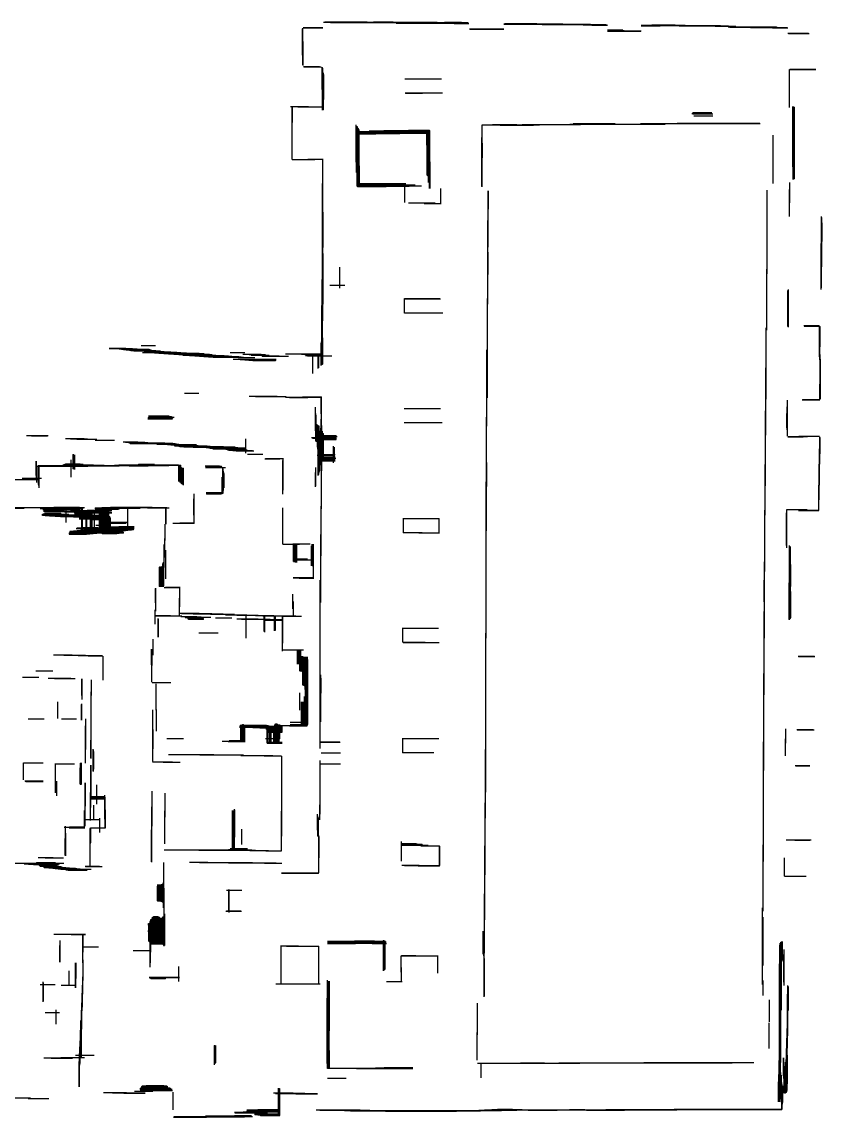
# Model space of a CAD drawing. Extents: x -17.2 to 24.4, y -13.4 to 16.4.
# Drawn here: x 2.61 to 24.41, y -13.45 to 16.37 of the extents above; entities that cross this region are included whole.
import ezdxf

# ---------------------------------------------------------------- set-up
doc = ezdxf.new("R2010")
doc.units = 0
doc.layers.add('1-0_REZ', color=7, linetype='CONTINUOUS')

msp = doc.modelspace()

# ---------------------------------------------------------------- linework, layer by layer
at = {"layer": '1-0_REZ'}
for p, q in [((10.25, 15.46), (10.25, 16.18)), ((10.26, 15.2), (10.26, 16.2)), ((10.27, 16.22), (10.81, 16.22)), ((10.27, 16.21), (10.81, 16.21)), ((10.83, 16.36), (13.92, 16.36)), ((10.86, 16.37), (12.02, 16.37)), ((11.02, 16.35), (14.77, 16.35)), ((12.19, 16.37), (12.72, 16.37)), ((12.81, 16.34), (14.78, 16.34)), ((14.12, 16.36), (14.59, 16.36)), ((14.39, 16.33), (14.79, 16.33)), ((14.8, 16.18), (15.74, 16.18)), ((14.81, 16.17), (15.74, 16.17)), ((15.74, 16.32), (17.35, 16.32)), ((15.74, 16.31), (18.1, 16.31)), ((15.77, 16.33), (16.64, 16.33)), ((16.78, 16.3), (18.52, 16.3)), ((17.9, 16.29), (18.55, 16.29)), ((18.14, 16.28), (18.56, 16.28)), ((18.56, 16.15), (18.98, 16.15)), ((18.56, 16.14), (19.02, 16.14)), ((18.56, 16.13), (19.48, 16.13)), ((18.56, 16.12), (19.47, 16.12)), ((19.48, 16.28), (20.68, 16.28)), ((19.48, 16.27), (21.64, 16.27)), ((19.48, 16.26), (20, 16.26)), ((19.77, 16.29), (20.41, 16.29)), ((20.52, 16.26), (21.86, 16.26)), ((21.5, 16.25), (22.06, 16.25)), ((21.85, 16.24), (23.17, 16.24)), ((21.9, 16.23), (23.19, 16.23)), ((22.46, 16.22), (23.46, 16.22)), ((23.06, 16.21), (23.48, 16.21)), ((10.27, 15.18), (10.27, 15.84)), ((23.48, 16.06), (24.04, 16.06)), ((23.49, 16.05), (24.06, 16.05)), ((10.28, 15.16), (10.72, 15.16)), ((10.29, 15.15), (10.76, 15.15)), ((10.79, 14.53), (10.79, 15.14)), ((10.8, 13.97), (10.8, 15.13)), ((10.81, 13.97), (10.81, 15.11)), ((10.82, 13.97), (10.82, 14.99)), ((10.83, 13.98), (10.83, 14.97)), ((10.84, 14.26), (10.84, 14.94)), ((23.52, 15.07), (24.24, 15.07)), ((23.52, 14.04), (23.52, 15.07)), ((23.53, 15.08), (24.24, 15.08)), ((13.04, 14.82), (14.04, 14.82)), ((13.05, 14.44), (14.07, 14.44)), ((13.06, 14.43), (13.52, 14.43)), ((9.93, 14.07), (10.42, 14.07)), ((9.97, 12.62), (9.97, 14.07)), ((9.98, 13.63), (9.98, 14.08)), ((10.13, 14.06), (10.83, 14.06)), ((23.61, 12.42), (23.61, 14.07)), ((23.62, 12.08), (23.62, 14.07)), ((23.63, 12.08), (23.63, 14.07)), ((23.64, 12.09), (23.64, 14.06)), ((23.65, 12.09), (23.65, 14.06)), ((23.66, 12.1), (23.66, 14.05)), ((20.86, 13.88), (21.41, 13.88)), ((20.88, 13.89), (21.41, 13.89)), ((20.89, 13.9), (21.41, 13.9)), ((20.89, 13.87), (21.43, 13.87)), ((20.92, 13.81), (21.43, 13.81)), ((11.72, 12.55), (11.72, 13.57)), ((11.73, 12.27), (11.73, 13.53)), ((11.74, 11.9), (11.74, 13.53)), ((11.75, 11.89), (11.75, 13.51)), ((11.76, 11.89), (11.76, 13.49)), ((11.77, 11.89), (11.77, 13.48)), ((11.78, 11.89), (11.78, 13.47)), ((11.79, 11.89), (11.79, 13.45)), ((11.8, 11.89), (11.8, 13.43)), ((13.14, 13.42), (13.71, 13.42)), ((13.64, 13.01), (13.64, 13.42)), ((13.65, 12.2), (13.65, 13.42)), ((13.66, 12.19), (13.66, 13.42)), ((13.68, 12.17), (13.68, 13.42)), ((13.69, 12), (13.69, 13.42)), ((13.7, 12), (13.7, 13.42)), ((13.71, 11.83), (13.71, 13.42)), ((15.15, 13.57), (16.71, 13.57)), ((15.15, 11.88), (15.15, 13.57)), ((15.43, 13.58), (16.09, 13.58)), ((15.64, 13.56), (16.55, 13.56)), ((16.24, 13.58), (17.83, 13.58)), ((17.54, 13.59), (20.13, 13.59)), ((17.63, 13.6), (18.77, 13.6)), ((19.46, 13.6), (22.72, 13.6)), ((20.46, 13.61), (22.71, 13.61)), ((11.72, 13.39), (13.71, 13.39)), ((11.72, 13.38), (13.72, 13.38)), ((11.72, 13.37), (13.72, 13.37)), ((11.72, 13.36), (13.72, 13.36)), ((11.72, 13.35), (13.72, 13.35)), ((11.72, 13.34), (13.72, 13.34)), ((11.72, 13.33), (12.91, 13.33)), ((11.72, 13.32), (12.25, 13.32)), ((12.07, 13.4), (13.71, 13.4)), ((12.47, 13.41), (13.72, 13.41)), ((13.67, 12.18), (13.67, 13.41)), ((13.72, 11.83), (13.72, 13.41)), ((15.14, 11.89), (15.14, 13.22)), ((23.08, 11.97), (23.08, 13.29)), ((15.16, 12.67), (15.16, 13.07)), ((9.97, 12.62), (10.59, 12.62)), ((10.4, 12.63), (10.81, 12.63)), ((10.81, 8.23), (10.81, 12.64)), ((13.73, 11.83), (13.73, 12.56)), ((11.81, 11.89), (11.81, 12.45)), ((10.8, 7.65), (10.8, 11.97)), ((11.74, 11.97), (13.07, 11.97)), ((11.74, 11.96), (13.07, 11.96)), ((11.74, 11.95), (13.07, 11.95)), ((11.74, 11.94), (13.07, 11.94)), ((11.74, 11.93), (13.32, 11.93)), ((13.04, 11.45), (13.04, 11.98)), ((23.53, 11.44), (23.53, 12)), ((11.74, 11.9), (13.16, 11.9)), ((11.75, 11.92), (13.32, 11.92)), ((11.75, 11.91), (13.5, 11.91)), ((11.75, 11.89), (12.53, 11.89)), ((14.02, 11.43), (14.02, 11.83)), ((15.31, 10.24), (15.31, 11.77)), ((15.32, 11.27), (15.32, 11.77)), ((22.91, 9.51), (22.91, 11.79)), ((23.52, 11.07), (23.52, 11.81)), ((13.14, 11.44), (13.87, 11.44)), ((13.57, 11.43), (14.03, 11.43)), ((10.82, 10.23), (10.82, 11.19)), ((24.39, 9.13), (24.39, 11.07)), ((24.4, 9.7), (24.4, 11.04)), ((15.3, 8.68), (15.3, 10.96)), ((24.41, 10.39), (24.41, 10.9)), ((24.38, 9.08), (24.38, 10.34)), ((10.82, 8.68), (10.82, 10.06)), ((15.31, 9.49), (15.31, 10.1)), ((11.27, 9.12), (11.27, 9.69)), ((22.9, 7.98), (22.9, 9.64)), ((10.79, 7.03), (10.79, 9.36)), ((11, 9.2), (11.41, 9.2)), ((23.48, 8.08), (23.48, 9.06)), ((23.49, 8.06), (23.49, 9.08)), ((10.78, 7.03), (10.78, 8.65)), ((13.03, 8.84), (14, 8.84)), ((13.03, 8.44), (13.03, 8.84)), ((13.03, 8.83), (14.01, 8.83)), ((15.29, 6.13), (15.29, 8.84)), ((13.03, 8.45), (14.08, 8.45)), ((23.91, 8.1), (24.33, 8.1)), ((23.92, 8.09), (24.35, 8.09)), ((24.34, 7.25), (24.34, 8.09)), ((24.35, 7.17), (24.35, 8.09)), ((24.36, 7.52), (24.36, 8.08)), ((10.81, 7.05), (10.81, 7.77)), ((22.89, 6.1), (22.89, 8.04)), ((4.99, 7.49), (5.44, 7.49)), ((4.99, 7.48), (5.62, 7.48)), ((5.26, 7.47), (5.75, 7.47)), ((5.32, 7.46), (6.08, 7.46)), ((5.86, 7.56), (6.25, 7.56)), ((10.76, 7.01), (10.76, 7.62)), ((10.77, 7.02), (10.77, 7.66)), ((10.8, 7.04), (10.8, 7.5)), ((5.38, 7.45), (6.1, 7.45)), ((5.45, 7.44), (6.11, 7.44)), ((5.54, 7.43), (6.15, 7.43)), ((5.58, 7.42), (6.26, 7.42)), ((5.66, 7.41), (6.39, 7.41)), ((5.9, 7.37), (6.94, 7.37)), ((5.94, 7.4), (6.49, 7.4)), ((6.02, 7.39), (6.67, 7.39)), ((6.02, 7.38), (6.83, 7.38)), ((6.22, 7.36), (7.09, 7.36)), ((6.34, 7.35), (7.44, 7.35)), ((6.48, 7.34), (7.58, 7.34)), ((6.6, 7.33), (7.51, 7.33)), ((6.75, 7.32), (7.72, 7.32)), ((6.89, 7.31), (7.79, 7.31)), ((6.99, 7.3), (7.89, 7.3)), ((7.18, 7.29), (8.12, 7.29)), ((7.32, 7.28), (8.24, 7.28)), ((7.45, 7.27), (8.33, 7.27)), ((7.57, 7.26), (8.52, 7.26)), ((7.69, 7.25), (8.58, 7.25)), ((7.82, 7.24), (8.65, 7.24)), ((8.28, 7.37), (8.68, 7.37)), ((8.37, 7.19), (9.54, 7.19)), ((8.5, 7.23), (8.96, 7.23)), ((8.56, 7.18), (9.54, 7.18)), ((8.63, 7.32), (9.13, 7.32)), ((8.68, 7.17), (9.54, 7.17)), ((8.79, 7.16), (9.53, 7.16)), ((8.8, 7.31), (9.25, 7.31)), ((8.86, 7.3), (9.35, 7.3)), ((9.15, 7.28), (9.62, 7.28)), ((9.16, 7.27), (9.87, 7.27)), ((9.79, 7.33), (10.8, 7.33)), ((10.23, 7.32), (10.81, 7.32)), ((10.32, 7.31), (10.79, 7.31)), ((10.34, 7.3), (10.81, 7.3)), ((10.34, 7.29), (10.78, 7.29)), ((10.39, 7.28), (11.05, 7.28)), ((10.54, 6.8), (10.54, 7.32)), ((10.68, 6.93), (10.68, 7.33)), ((10.7, 6.95), (10.7, 7.34)), ((15.28, 5.36), (15.28, 7.44)), ((24.36, 6.1), (24.36, 7.31)), ((24.37, 6.11), (24.37, 7.19)), ((8.9, 7.15), (9.52, 7.15)), ((22.88, 5.12), (22.88, 6.95)), ((24.35, 6.08), (24.35, 6.51)), ((7.04, 6.26), (7.43, 6.26)), ((8.8, 6.18), (9.56, 6.18)), ((8.97, 6.17), (9.81, 6.17)), ((9.79, 6.15), (10.78, 6.15)), ((9.9, 6.14), (10.4, 6.14)), ((10.25, 6.16), (10.77, 6.16)), ((10.76, 5.7), (10.76, 6.16)), ((10.77, 3.11), (10.77, 6.16)), ((23.47, 5.09), (23.47, 6.07)), ((23.87, 6.08), (24.35, 6.08)), ((23.88, 6.09), (24.35, 6.09)), ((10.61, 5.24), (10.61, 5.88)), ((10.62, 4.95), (10.62, 5.71)), ((13.02, 5.84), (14.01, 5.84)), ((22.87, 3.74), (22.87, 5.78)), ((23.45, 5.32), (23.45, 5.71)), ((23.46, 5.26), (23.46, 5.89)), ((6.04, 5.59), (6.72, 5.59)), ((6.04, 5.58), (6.71, 5.58)), ((6.04, 5.57), (6.71, 5.57)), ((6.04, 5.56), (6.71, 5.56)), ((6.05, 5.6), (6.73, 5.6)), ((6.06, 5.64), (6.62, 5.64)), ((6.06, 5.63), (6.69, 5.63)), ((6.06, 5.62), (6.7, 5.62)), ((6.06, 5.61), (6.76, 5.61)), ((10.63, 4.99), (10.63, 5.66)), ((10.64, 4.94), (10.64, 5.42)), ((10.65, 4.97), (10.65, 5.41)), ((10.66, 4.79), (10.66, 5.4)), ((10.67, 4.74), (10.67, 5.39)), ((10.68, 4.02), (10.68, 5.39)), ((10.69, 4.03), (10.69, 5.37)), ((10.71, 4.1), (10.71, 5.37)), ((10.76, 4.4), (10.76, 5.55)), ((10.78, 4.15), (10.78, 5.38)), ((13.02, 5.46), (14.06, 5.46)), ((15.27, 2.51), (15.27, 5.61)), ((2.74, 5.11), (3.33, 5.11)), ((2.87, 5.1), (3.31, 5.1)), ((10.63, 5.1), (11.18, 5.1)), ((10.63, 5.08), (11.2, 5.08)), ((10.63, 5.07), (11.12, 5.07)), ((10.64, 5.11), (11.16, 5.11)), ((10.64, 5.09), (11.19, 5.09)), ((10.7, 4.05), (10.7, 5.35)), ((10.72, 4.13), (10.72, 5.24)), ((10.73, 4.15), (10.73, 5.24)), ((10.74, 4.3), (10.74, 5.22)), ((10.75, 4.31), (10.75, 5.31)), ((10.79, 4.42), (10.79, 5.19)), ((10.8, 4.42), (10.8, 5.23)), ((10.82, 4.42), (10.82, 5.17)), ((10.83, 4.42), (10.83, 5.16)), ((23.48, 5.08), (24.01, 5.08)), ((23.48, 5.07), (23.89, 5.07)), ((23.78, 5.09), (24.34, 5.09)), ((24.35, 4.33), (24.35, 5.07)), ((3.8, 5.03), (4.31, 5.03)), ((3.93, 5.02), (4.4, 5.02)), ((4.11, 5.01), (4.65, 5.01)), ((4.61, 4.98), (5.13, 4.98)), ((5.37, 4.94), (5.77, 4.94)), ((5.43, 4.93), (5.96, 4.93)), ((5.51, 4.92), (6.04, 4.92)), ((5.54, 4.91), (6.5, 4.91)), ((5.55, 4.9), (6.72, 4.9)), ((5.56, 4.89), (6.79, 4.89)), ((6.29, 4.88), (6.82, 4.88)), ((6.29, 4.87), (6.89, 4.87)), ((6.58, 4.86), (7.37, 4.86)), ((6.67, 4.85), (7.37, 4.85)), ((6.76, 4.84), (7.41, 4.84)), ((6.78, 4.83), (7.66, 4.83)), ((6.89, 4.82), (7.74, 4.82)), ((6.91, 4.81), (8.1, 4.81)), ((7.02, 4.8), (8.42, 4.8)), ((7.28, 4.79), (8.39, 4.79)), ((7.63, 4.78), (8.49, 4.78)), ((8.71, 4.63), (8.71, 5.02)), ((10.5, 5.05), (11.16, 5.05)), ((10.53, 5.04), (11.18, 5.04)), ((10.61, 5), (11.17, 5)), ((10.62, 5.03), (11.17, 5.03)), ((10.63, 5.02), (11.18, 5.02)), ((10.63, 5.01), (11.17, 5.01)), ((10.64, 5.06), (11.17, 5.06)), ((11.1, 4.36), (11.1, 4.82)), ((11.13, 4.4), (11.13, 4.79)), ((24.36, 4.61), (24.36, 5.05)), ((4.01, 4.2), (4.01, 4.59)), ((4.02, 4.19), (4.02, 4.6)), ((4.04, 4.18), (4.04, 4.57)), ((4.05, 4.18), (4.05, 4.58)), ((7.7, 4.77), (8.71, 4.77)), ((7.74, 4.76), (8.61, 4.76)), ((7.81, 4.75), (8.64, 4.75)), ((8.17, 4.74), (8.72, 4.74)), ((8.2, 4.73), (8.72, 4.73)), ((8.22, 4.72), (8.75, 4.72)), ((8.25, 4.71), (8.73, 4.71)), ((8.36, 4.7), (8.89, 4.7)), ((8.45, 4.69), (8.93, 4.69)), ((8.76, 4.6), (9.17, 4.6)), ((9.25, 4.48), (9.71, 4.48)), ((9.73, 3.62), (9.73, 4.49)), ((10.65, 4.57), (11.13, 4.57)), ((10.67, 4.59), (11.14, 4.59)), ((10.67, 4.53), (11.14, 4.53)), ((10.68, 4.52), (11.14, 4.52)), ((10.7, 4.51), (11.14, 4.51)), ((10.7, 4.48), (11.14, 4.48)), ((10.71, 4.5), (11.14, 4.5)), ((10.71, 4.49), (11.16, 4.49)), ((24.34, 3.76), (24.34, 4.75)), ((3, 4.02), (3, 4.41)), ((3.01, 3.92), (3.01, 4.41)), ((3.02, 3.83), (3.02, 4.26)), ((3.03, 4.27), (4.41, 4.27)), ((3.05, 4.29), (6.61, 4.29)), ((3.05, 4.28), (5.26, 4.28)), ((3.06, 3.77), (3.06, 4.29)), ((3.07, 3.75), (3.07, 4.28)), ((3.08, 3.68), (3.08, 4.29)), ((3.72, 4.3), (4.85, 4.3)), ((3.74, 4.32), (4.22, 4.32)), ((3.74, 4.31), (4.56, 4.31)), ((3.78, 4.33), (4.28, 4.33)), ((3.8, 4.34), (4.2, 4.34)), ((3.95, 3.97), (3.95, 4.45)), ((5.13, 4.3), (6.94, 4.3)), ((5.25, 4.31), (6.88, 4.31)), ((5.53, 4.28), (6.05, 4.28)), ((5.78, 4.32), (6.22, 4.32)), ((5.79, 4.33), (6.22, 4.33)), ((6.89, 3.86), (6.89, 4.3)), ((6.9, 3.86), (6.9, 4.29)), ((6.91, 3.88), (6.91, 4.29)), ((6.92, 3.83), (6.92, 4.29)), ((6.93, 3.84), (6.93, 4.29)), ((6.94, 3.85), (6.94, 4.3)), ((6.95, 3.81), (6.95, 4.25)), ((6.96, 3.8), (6.96, 4.24)), ((6.97, 3.79), (6.97, 4.23)), ((6.98, 3.78), (6.98, 4.23)), ((6.99, 3.77), (6.99, 4.23)), ((7, 3.77), (7, 4.23)), ((7.01, 3.76), (7.01, 4.22)), ((7.6, 4.28), (7.99, 4.28)), ((7.61, 4.27), (8.05, 4.27)), ((7.61, 4.26), (8.06, 4.26)), ((7.61, 4.25), (8.07, 4.25)), ((7.61, 4.24), (8.16, 4.24)), ((8.08, 3.55), (8.08, 4.23)), ((8.09, 3.54), (8.09, 4.2)), ((9.23, 4.47), (9.64, 4.47)), ((9.72, 3.51), (9.72, 4.43)), ((10.62, 3.73), (10.62, 4.24)), ((10.69, 4.43), (11.14, 4.43)), ((10.69, 4.42), (11.14, 4.42)), ((10.7, 4.46), (11.14, 4.46)), ((10.7, 4.45), (11.14, 4.45)), ((10.7, 4.44), (11.14, 4.44)), ((10.71, 4.47), (11.14, 4.47)), ((15.28, 3.72), (15.28, 4.37)), ((22.86, 2.94), (22.86, 4.32)), ((24.33, 3.36), (24.33, 4.33)), ((2.42, 3.91), (3.08, 3.91)), ((2.62, 3.95), (3.14, 3.95)), ((2.64, 3.93), (3.08, 3.93)), ((2.64, 3.92), (3.08, 3.92)), ((8.07, 3.53), (8.07, 3.97)), ((8.1, 3.61), (8.1, 4.14)), ((8.11, 3.69), (8.11, 4.1)), ((8.12, 3.68), (8.12, 4.07)), ((10.61, 3.71), (10.61, 4.1)), ((15.26, -0.41), (15.26, 3.85)), ((24.32, 3.07), (24.32, 3.76)), ((7.29, 2.94), (7.29, 3.38)), ((7.3, 2.72), (7.3, 3.52)), ((7.63, 3.56), (8.09, 3.56)), ((7.63, 3.55), (8.09, 3.55)), ((7.63, 3.54), (8.09, 3.54)), ((7.63, 3.53), (8.07, 3.53)), ((7.64, 3.52), (8.04, 3.52)), ((1.9, 3.13), (2.67, 3.13)), ((1.93, 3.15), (4.32, 3.15)), ((3.11, 3.12), (4.21, 3.12)), ((3.12, 3.13), (4.26, 3.13)), ((3.18, 3.11), (4.19, 3.11)), ((3.18, 3.1), (4.2, 3.1)), ((3.18, 3.09), (4.21, 3.09)), ((3.2, 3.08), (3.77, 3.08)), ((3.2, 3.07), (3.59, 3.07)), ((3.2, 3.06), (3.74, 3.06)), ((3.2, 3.05), (4.92, 3.05)), ((3.23, 3.04), (4.98, 3.04)), ((3.23, 2.99), (3.67, 2.99)), ((3.48, 3.16), (4.18, 3.16)), ((3.48, 3.14), (4.29, 3.14)), ((3.77, 3.03), (4.94, 3.03)), ((3.82, 2.74), (3.82, 3.16)), ((3.93, 3.06), (5.05, 3.06)), ((3.95, 3.07), (4.87, 3.07)), ((4.03, 3.01), (5.06, 3.01)), ((4.04, 3), (5.06, 3)), ((4.06, 2.99), (4.48, 2.99)), ((4.1, 3.02), (4.97, 3.02)), ((4.24, 2.41), (4.24, 3.15)), ((4.25, 2.41), (4.25, 3.15)), ((4.26, 2.41), (4.26, 3.15)), ((4.36, 2.43), (4.36, 3.07)), ((4.37, 2.42), (4.37, 3.06)), ((4.38, 2.43), (4.38, 3.07)), ((4.39, 3.08), (5.06, 3.08)), ((4.48, 2.44), (4.48, 3.06)), ((4.5, 2.44), (4.5, 3.06)), ((4.52, 2.44), (4.52, 3.08)), ((4.59, 2.45), (4.59, 3.07)), ((4.6, 3.13), (5.83, 3.13)), ((4.61, 3.14), (5.82, 3.14)), ((4.61, 3.09), (5.03, 3.09)), ((4.72, 2.46), (4.72, 3.07)), ((4.73, 2.46), (4.73, 3.08)), ((4.77, 2.47), (4.77, 3.08)), ((4.78, 2.47), (4.78, 3.07)), ((4.79, 3.15), (6.56, 3.15)), ((4.79, 2.45), (4.79, 3.15)), ((4.8, 2.44), (4.8, 3.15)), ((4.8, 3.12), (5.27, 3.12)), ((4.81, 2.45), (4.81, 3.15)), ((4.81, 3.11), (5.26, 3.11)), ((4.81, 3.1), (5.23, 3.1)), ((4.83, 2.44), (4.83, 3.15)), ((4.86, 2.48), (4.86, 3.15)), ((4.87, 2.48), (4.87, 3.14)), ((4.88, 2.46), (4.88, 3.15)), ((4.89, 2.48), (4.89, 3.14)), ((4.9, 2.48), (4.9, 3.15)), ((4.91, 2.45), (4.91, 3.14)), ((4.92, 2.43), (4.92, 3.14)), ((4.93, 2.43), (4.93, 3.14)), ((4.94, 2.43), (4.94, 3.14)), ((4.95, 2.42), (4.95, 3.14)), ((4.96, 2.43), (4.96, 3.14)), ((4.97, 2.42), (4.97, 3.14)), ((4.98, 2.42), (4.98, 3.14)), ((5.02, 3.16), (6.16, 3.16)), ((5.5, 2.53), (5.5, 3.17)), ((6.03, 3.14), (6.62, 3.14)), ((6.53, 2.69), (6.53, 3.15)), ((6.54, 2.69), (6.54, 3.14)), ((9.72, 2.15), (9.72, 3.14)), ((10.76, 1.83), (10.76, 3.18)), ((22.85, 1.41), (22.85, 3.08)), ((23.44, 2.11), (23.44, 3)), ((23.45, 3.09), (24, 3.09)), ((23.45, 2.05), (23.45, 3.09)), ((23.77, 3.08), (24.32, 3.08)), ((23.77, 3.07), (24.32, 3.07)), ((3.15, 2.96), (3.89, 2.96)), ((3.15, 2.95), (4.49, 2.95)), ((3.17, 2.94), (4.76, 2.94)), ((3.18, 2.98), (3.69, 2.98)), ((3.18, 2.97), (3.89, 2.97)), ((3.24, 2.93), (4.54, 2.93)), ((3.36, 2.92), (4.8, 2.92)), ((3.52, 2.91), (4.78, 2.91)), ((3.66, 2.9), (5.01, 2.9)), ((4.02, 2.89), (5.01, 2.89)), ((4.04, 2.98), (4.52, 2.98)), ((4.04, 2.96), (4.46, 2.96)), ((4.17, 2.88), (4.99, 2.88)), ((4.17, 2.84), (4.96, 2.84)), ((4.2, 2.87), (5.02, 2.87)), ((4.2, 2.86), (4.99, 2.86)), ((4.21, 2.85), (4.98, 2.85)), ((4.47, 2.83), (4.97, 2.83)), ((4.52, 2.82), (5.01, 2.82)), ((4.72, 2.74), (5.49, 2.74)), ((4.72, 2.73), (5.44, 2.73)), ((4.75, 2.72), (5.44, 2.72)), ((4.84, 2.47), (4.84, 2.9)), ((4.85, 2.44), (4.85, 2.9)), ((4.98, 2.75), (5.49, 2.75)), ((5.01, 2.43), (5.01, 2.9)), ((5.02, 2.42), (5.02, 2.87)), ((6.51, 2.25), (6.51, 2.69)), ((6.72, 2.72), (7.3, 2.72)), ((6.91, 2.73), (7.31, 2.73)), ((13, 2.85), (13.98, 2.85)), ((13.01, 2.46), (13.01, 2.86)), ((13.98, 2.46), (13.98, 2.85)), ((3.89, 2.45), (4.65, 2.45)), ((3.89, 2.44), (4.55, 2.44)), ((3.9, 2.46), (5.38, 2.46)), ((3.9, 2.43), (4.46, 2.43)), ((3.9, 2.42), (4.37, 2.42)), ((3.91, 2.49), (5.36, 2.49)), ((3.91, 2.48), (5.32, 2.48)), ((3.91, 2.47), (5.39, 2.47)), ((3.92, 2.5), (5.34, 2.5)), ((4.02, 2.51), (5.39, 2.51)), ((4.09, 2.58), (5.67, 2.58)), ((4.11, 2.59), (5.67, 2.59)), ((4.12, 2.52), (5.43, 2.52)), ((4.2, 2.53), (5.5, 2.53)), ((4.26, 2.6), (4.68, 2.6)), ((4.29, 2.54), (5.6, 2.54)), ((4.37, 2.56), (5.66, 2.56)), ((4.39, 2.55), (5.65, 2.55)), ((4.56, 2.57), (5.66, 2.57)), ((4.62, 2.67), (5.02, 2.67)), ((4.79, 2.45), (5.26, 2.45)), ((4.8, 2.44), (5.2, 2.44)), ((4.84, 2.6), (5.67, 2.6)), ((5, 2.61), (5.66, 2.61)), ((5.03, 2.62), (5.67, 2.62)), ((5.25, 2.63), (5.67, 2.63)), ((10.75, 0.56), (10.75, 2.41)), ((13, 2.47), (13.51, 2.47)), ((13.42, 2.46), (13.99, 2.46)), ((6.49, 1.51), (6.49, 2.14)), ((6.5, 1.79), (6.5, 2.3)), ((9.72, 2.15), (10.17, 2.15)), ((9.99, 2.16), (10.46, 2.16)), ((10.01, 1.68), (10.01, 2.15)), ((10.02, 1.68), (10.02, 2.15)), ((10.03, 1.66), (10.03, 2.15)), ((10.04, 1.67), (10.04, 2.15)), ((10.05, 1.66), (10.05, 2.15)), ((10.06, 1.66), (10.06, 2.15)), ((10.07, 1.65), (10.07, 2.15)), ((10.08, 1.65), (10.08, 2.16)), ((10.09, 1.65), (10.09, 2.15)), ((10.1, 1.65), (10.1, 2.15)), ((10.5, 1.56), (10.5, 2.1)), ((10.51, 1.57), (10.51, 2.1)), ((10.52, 1.56), (10.52, 2.15)), ((10.53, 1.56), (10.53, 2.15)), ((10.54, 1.55), (10.54, 2.15)), ((10.55, 1.21), (10.55, 2.15)), ((23.52, 0.09), (23.52, 2.11)), ((23.53, 0.11), (23.53, 2.09)), ((23.55, 0.13), (23.55, 2.09)), ((6.53, 1.21), (6.53, 1.99)), ((23.54, 0.12), (23.54, 2.08)), ((6.36, 1), (6.36, 1.52)), ((6.37, 0.99), (6.37, 1.53)), ((6.38, 0.99), (6.38, 1.54)), ((6.39, 0.99), (6.39, 1.53)), ((6.4, 0.99), (6.4, 1.53)), ((6.41, 0.99), (6.41, 1.53)), ((6.42, 0.99), (6.42, 1.54)), ((6.43, 0.99), (6.43, 1.53)), ((6.44, 0.99), (6.44, 1.55)), ((6.45, 0.99), (6.45, 1.61)), ((6.46, 0.99), (6.46, 1.63)), ((6.47, 0.99), (6.47, 1.66)), ((6.48, 1.01), (6.48, 1.66)), ((10, 1.75), (10.39, 1.75)), ((10, 1.72), (10.55, 1.72)), ((22.84, -0.41), (22.84, 1.67)), ((23.56, 1), (23.56, 1.6)), ((10, 1.24), (10.55, 1.24)), ((10, 1.23), (10.55, 1.23)), ((10.16, 1.22), (10.55, 1.22)), ((6.25, 0.55), (6.25, 0.94)), ((6.26, 0.33), (6.26, 0.95)), ((6.49, 0.97), (6.92, 0.97)), ((6.52, 0.98), (6.91, 0.98)), ((6.91, 0.44), (6.91, 0.99)), ((10.74, -3.41), (10.74, 1.17)), ((22.83, 0.58), (22.83, 1.17)), ((23.51, 0.1), (23.51, 1.1)), ((6.9, 0.19), (6.9, 0.68)), ((9.99, 0.39), (9.99, 0.79)), ((23.56, 0.14), (23.56, 0.86)), ((6.24, -0.03), (6.24, 0.36)), ((10.01, 0.19), (10.01, 0.59)), ((22.83, -1.95), (22.83, 0.32)), ((6.24, 0.21), (6.66, 0.21)), ((6.24, 0.2), (6.97, 0.2)), ((6.32, -0.38), (6.32, 0.13)), ((6.33, -0.38), (6.33, 0.12)), ((6.9, 0.27), (7.44, 0.27)), ((6.94, 0.18), (7.38, 0.18)), ((6.96, 0.26), (7.78, 0.26)), ((7.05, 0.17), (7.49, 0.17)), ((7.06, 0.16), (7.76, 0.16)), ((7.06, 0.15), (7.55, 0.15)), ((7.11, 0.14), (7.55, 0.14)), ((7.13, 0.12), (7.57, 0.12)), ((7.14, 0.13), (7.56, 0.13)), ((7.15, 0.11), (7.56, 0.11)), ((7.28, 0.25), (8.09, 0.25)), ((7.75, 0.24), (8.4, 0.24)), ((7.88, 0.14), (8.33, 0.14)), ((8.16, 0.23), (8.74, 0.23)), ((8.47, 0.22), (9.05, 0.22)), ((8.47, 0.12), (9.05, 0.12)), ((8.59, 0.11), (9.37, 0.11)), ((8.72, -0.41), (8.72, 0.23)), ((8.97, 0.21), (9.47, 0.21)), ((9.17, 0.2), (10.07, 0.2)), ((9.21, -0.23), (9.21, 0.21)), ((9.21, 0.09), (9.72, 0.09)), ((9.22, -0.22), (9.22, 0.21)), ((9.22, 0.1), (9.68, 0.1)), ((9.22, 0.08), (9.72, 0.08)), ((9.23, -0.25), (9.23, 0.21)), ((9.49, -0.21), (9.49, 0.2)), ((9.5, -0.21), (9.5, 0.2)), ((9.51, -0.2), (9.51, 0.2)), ((9.52, -0.2), (9.52, 0.2)), ((9.71, -0.76), (9.71, 0.2)), ((9.71, 0.19), (10.23, 0.19)), ((9.72, -0.55), (9.72, 0.2)), ((7.43, -0.26), (7.96, -0.26)), ((12.99, -0.52), (12.99, -0.13)), ((12.99, -0.14), (13.96, -0.14)), ((15.25, -4.6), (15.25, -0.27)), ((6.19, -0.87), (6.19, -0.44)), ((12.99, -0.52), (13.6, -0.52)), ((13, -0.53), (13.98, -0.53)), ((3.47, -0.86), (3.98, -0.86)), ((3.75, -0.87), (4.34, -0.87)), ((4.14, -0.88), (4.81, -0.88)), ((4.42, -0.89), (4.81, -0.89)), ((6.14, -1.14), (6.14, -0.71)), ((6.16, -1.15), (6.16, -0.71)), ((9.71, -0.73), (10.28, -0.73)), ((10.12, -1.12), (10.12, -0.73)), ((10.13, -1.12), (10.13, -0.73)), ((10.14, -1.12), (10.14, -0.73)), ((10.15, -1.12), (10.15, -0.73)), ((10.16, -1.12), (10.16, -0.73)), ((10.18, -1.31), (10.18, -0.73)), ((10.19, -1.31), (10.19, -0.73)), ((10.2, -1.31), (10.2, -0.73)), ((10.21, -1.32), (10.21, -0.73)), ((4.82, -1.55), (4.82, -0.9)), ((6.15, -1.61), (6.15, -0.92)), ((10.22, -1.32), (10.22, -0.9)), ((10.23, -1.32), (10.23, -0.9)), ((10.24, -1.32), (10.24, -0.9)), ((10.25, -1.33), (10.25, -0.9)), ((10.26, -1.69), (10.26, -0.9)), ((10.27, -1.69), (10.27, -0.92)), ((10.28, -1.7), (10.28, -0.92)), ((10.29, -1.7), (10.29, -0.92)), ((10.3, -1.71), (10.3, -0.92)), ((10.31, -1.71), (10.31, -0.92)), ((10.32, -1.72), (10.32, -0.92)), ((10.33, -1.81), (10.33, -0.92)), ((10.34, -2.79), (10.34, -0.92)), ((10.35, -2.8), (10.35, -0.92)), ((10.36, -2.8), (10.36, -0.92)), ((10.37, -2.8), (10.37, -0.92)), ((10.38, -2.8), (10.38, -0.92)), ((10.39, -2.78), (10.39, -0.92)), ((10.4, -2.76), (10.4, -0.99)), ((23.76, -0.9), (24.2, -0.9)), ((23.77, -0.91), (24.21, -0.91)), ((2.63, -1.47), (3.07, -1.47)), ((2.99, -1.3), (3.45, -1.3)), ((10.75, -2.69), (10.75, -1.41)), ((22.82, -4.01), (22.82, -1.37)), ((3.33, -1.5), (3.94, -1.5)), ((3.5, -1.51), (4.06, -1.51)), ((4.24, -1.97), (4.24, -1.52)), ((4.25, -2.08), (4.25, -1.52)), ((4.51, -1.97), (4.51, -1.54)), ((6.16, -1.62), (6.67, -1.62)), ((6.27, -2.37), (6.27, -1.65)), ((10.76, -1.91), (10.76, -1.5)), ((4.5, -3.69), (4.5, -1.87)), ((10.18, -2.37), (10.18, -1.9)), ((10.31, -2.75), (10.31, -2)), ((10.32, -2.76), (10.32, -2.01)), ((3.59, -2.6), (3.59, -2.14)), ((4.23, -2.64), (4.23, -2.22)), ((4.24, -2.64), (4.24, -2.2)), ((6.18, -3.77), (6.18, -2.36)), ((6.28, -2.94), (6.28, -2.35)), ((10.23, -2.8), (10.23, -2.14)), ((10.24, -2.8), (10.24, -2.15)), ((10.25, -2.8), (10.25, -2.14)), ((10.26, -2.8), (10.26, -2.14)), ((10.27, -2.8), (10.27, -2.14)), ((10.28, -2.8), (10.28, -2.14)), ((10.29, -2.75), (10.29, -2.14)), ((10.3, -2.73), (10.3, -2.14)), ((10.33, -2.77), (10.33, -2.17)), ((2.78, -2.61), (3.22, -2.61)), ((3.69, -2.61), (4.1, -2.61)), ((4.35, -3.44), (4.35, -2.61)), ((4.34, -3.81), (4.34, -2.8)), ((6.19, -3.42), (6.19, -2.9)), ((8.54, -2.81), (9.71, -2.81)), ((8.54, -2.82), (9.71, -2.82)), ((8.54, -2.83), (9.71, -2.83)), ((8.55, -2.8), (9.35, -2.8)), ((8.56, -2.78), (9.27, -2.78)), ((8.56, -2.79), (9.32, -2.79)), ((8.57, -3.23), (8.57, -2.78)), ((8.58, -3.24), (8.58, -2.78)), ((8.59, -3.24), (8.59, -2.78)), ((8.6, -3.24), (8.6, -2.78)), ((8.61, -3.24), (8.61, -2.77)), ((8.62, -3.24), (8.62, -2.76)), ((8.63, -3.24), (8.63, -2.77)), ((8.64, -3.24), (8.64, -2.75)), ((8.65, -3.24), (8.65, -2.76)), ((8.66, -3.24), (8.66, -2.77)), ((8.67, -3.24), (8.67, -2.78)), ((8.68, -3.24), (8.68, -2.77)), ((8.9, -2.84), (9.7, -2.84)), ((9.09, -2.85), (9.71, -2.85)), ((9.26, -2.87), (9.71, -2.87)), ((9.26, -2.88), (9.71, -2.88)), ((9.27, -2.86), (9.71, -2.86)), ((9.28, -2.89), (9.71, -2.89)), ((9.28, -2.9), (9.71, -2.9)), ((9.28, -2.91), (9.71, -2.91)), ((9.28, -2.92), (9.71, -2.92)), ((9.28, -2.93), (9.71, -2.93)), ((9.28, -2.94), (9.71, -2.94)), ((9.28, -2.97), (9.7, -2.97)), ((9.29, -3.27), (9.29, -2.79)), ((9.29, -2.95), (9.71, -2.95)), ((9.29, -2.96), (9.7, -2.96)), ((9.3, -3.27), (9.3, -2.79)), ((9.31, -3.27), (9.31, -2.79)), ((9.36, -3.28), (9.36, -2.81)), ((9.39, -3.28), (9.39, -2.82)), ((9.4, -3.28), (9.4, -2.83)), ((9.47, -3.28), (9.47, -2.83)), ((9.49, -3.28), (9.49, -2.8)), ((9.5, -3.28), (9.5, -2.77)), ((9.5, -2.79), (10.37, -2.79)), ((9.51, -3.28), (9.51, -2.76)), ((9.52, -3.29), (9.52, -2.74)), ((9.53, -3.29), (9.53, -2.74)), ((9.54, -3.29), (9.54, -2.73)), ((9.55, -3.29), (9.55, -2.73)), ((9.57, -3.29), (9.57, -2.74)), ((9.61, -3.29), (9.61, -2.76)), ((9.62, -3.29), (9.62, -2.76)), ((9.64, -3.15), (9.64, -2.76)), ((9.9, -2.8), (10.38, -2.8)), ((9.92, -2.7), (10.39, -2.7)), ((9.92, -2.76), (10.4, -2.76)), ((9.93, -2.77), (10.39, -2.77)), ((9.93, -2.78), (10.39, -2.78)), ((23.42, -3.27), (23.42, -2.88)), ((23.72, -2.9), (24.17, -2.9)), ((23.73, -2.91), (24.19, -2.91)), ((4.49, -3.68), (4.49, -3.19)), ((6.56, -3.14), (7.01, -3.14)), ((8.07, -3.21), (8.68, -3.21)), ((8.23, -3.22), (8.68, -3.22)), ((8.26, -3.2), (8.67, -3.2)), ((9.25, -3.14), (9.64, -3.14)), ((9.29, -3.26), (9.7, -3.26)), ((9.29, -3.27), (9.7, -3.27)), ((9.3, -3.24), (9.7, -3.24)), ((9.3, -3.25), (9.7, -3.25)), ((10.74, -3.23), (11.27, -3.23)), ((10.74, -3.24), (11.28, -3.24)), ((12.99, -3.53), (12.99, -3.13)), ((12.99, -3.14), (13.97, -3.14)), ((22.81, -6.49), (22.81, -3.23)), ((23.41, -3.61), (23.41, -3.15)), ((4.55, -4.03), (4.55, -3.43)), ((4.56, -4.04), (4.56, -3.45)), ((4.57, -3.98), (4.57, -3.5)), ((10.76, -3.53), (11.29, -3.53)), ((12.98, -3.52), (13.83, -3.52)), ((15.24, -5.31), (15.24, -3.44)), ((2.65, -3.8), (3.19, -3.8)), ((2.65, -4.27), (2.65, -3.8)), ((3.53, -4.62), (3.53, -3.82)), ((3.53, -3.83), (4.04, -3.83)), ((4.21, -4.39), (4.21, -3.81)), ((4.22, -4.4), (4.22, -3.8)), ((4.23, -4.39), (4.23, -3.8)), ((4.49, -5.02), (4.49, -3.87)), ((4.5, -4.76), (4.5, -3.87)), ((6.17, -3.78), (6.71, -3.78)), ((6.46, -3.79), (6.92, -3.79)), ((6.6, -3.58), (7.84, -3.58)), ((7.46, -3.59), (8.65, -3.59)), ((8.57, -3.6), (9.45, -3.6)), ((9.21, -3.61), (9.68, -3.61)), ((9.69, -5.8), (9.69, -3.62)), ((10.74, -5.2), (10.74, -3.74)), ((10.74, -3.83), (11.29, -3.83)), ((4.2, -4.38), (4.2, -3.94)), ((23.68, -3.88), (24.08, -3.88)), ((23.69, -3.89), (24.08, -3.89)), ((2.69, -4.29), (3.19, -4.29)), ((2.7, -4.3), (3.19, -4.3)), ((2.72, -4.31), (3.19, -4.31)), ((3.56, -4.7), (3.56, -4.3)), ((4.33, -5.53), (4.33, -4.35)), ((4.34, -4.98), (4.34, -4.35)), ((4.65, -4.93), (4.65, -4.4)), ((4.48, -5.37), (4.48, -4.61)), ((4.48, -4.72), (4.87, -4.72)), ((4.48, -4.73), (4.87, -4.73)), ((4.48, -4.74), (4.88, -4.74)), ((4.48, -4.75), (4.88, -4.75)), ((4.48, -4.76), (4.88, -4.76)), ((4.49, -4.77), (4.88, -4.77)), ((4.87, -5.34), (4.87, -4.68)), ((4.88, -5.57), (4.88, -4.74)), ((6.16, -5.53), (6.16, -4.58)), ((6.51, -5.28), (6.51, -4.63)), ((4.49, -4.78), (4.88, -4.78)), ((4.57, -5.35), (4.57, -4.96)), ((6.15, -6.51), (6.15, -5)), ((10.73, -5.36), (10.73, -4.95)), ((15.23, -6.85), (15.23, -4.89)), ((4.32, -5.59), (4.32, -5.1)), ((4.32, -5.35), (4.73, -5.35)), ((4.73, -5.7), (4.73, -5.31)), ((4.89, -5.57), (4.89, -5.08)), ((6.5, -6.01), (6.5, -5.11)), ((8.35, -6.18), (8.35, -5.1)), ((8.36, -6.18), (8.36, -5.1)), ((8.37, -6.18), (8.37, -5.1)), ((8.38, -6.18), (8.38, -5.1)), ((8.39, -6.18), (8.39, -5.1)), ((8.4, -6.18), (8.4, -5.07)), ((8.41, -5.83), (8.41, -5.08)), ((9.68, -6.2), (9.68, -5.12)), ((10.66, -5.64), (10.66, -5.2)), ((10.67, -5.8), (10.67, -5.25)), ((10.68, -5.81), (10.68, -5.28)), ((10.69, -5.81), (10.69, -5.3)), ((3.76, -5.56), (4.32, -5.56)), ((3.8, -6.19), (3.8, -5.53)), ((3.9, -5.57), (4.32, -5.57)), ((3.91, -5.55), (4.32, -5.55)), ((4.47, -6.62), (4.47, -5.59)), ((4.48, -5.57), (4.89, -5.57)), ((4.48, -6), (4.48, -5.57)), ((4.49, -5.98), (4.49, -5.59)), ((6.14, -6.5), (6.14, -5.63)), ((8.6, -6.03), (8.6, -5.61)), ((3.79, -6.33), (3.79, -5.86)), ((3.81, -6.34), (3.81, -5.72)), ((10.7, -6.8), (10.7, -5.78)), ((10.71, -6.39), (10.71, -5.81)), ((12.95, -6.48), (12.95, -5.95)), ((23.43, -5.9), (24.11, -5.9)), ((23.67, -5.91), (24.08, -5.91)), ((6.49, -6.17), (8.87, -6.17)), ((7.43, -6.18), (8.97, -6.18)), ((8.24, -6.16), (8.75, -6.16)), ((8.28, -6.14), (8.76, -6.14)), ((8.82, -6.19), (9.33, -6.19)), ((9.26, -6.2), (9.68, -6.2)), ((12.93, -6), (13.35, -6)), ((12.93, -6.01), (13.38, -6.01)), ((12.93, -6.02), (13.51, -6.02)), ((12.93, -6.03), (13.52, -6.03)), ((12.93, -6.04), (13.52, -6.04)), ((12.95, -6.05), (13.68, -6.05)), ((13.48, -6.06), (13.99, -6.06)), ((13.99, -6.61), (13.99, -6.06)), ((14, -6.6), (14, -6.07)), ((15.22, -8.08), (15.22, -6.06)), ((22.8, -7.84), (22.8, -6.04)), ((2.43, -6.54), (3.75, -6.54)), ((2.67, -6.55), (3.63, -6.55)), ((2.79, -6.56), (3.61, -6.56)), ((3, -6.53), (3.53, -6.53)), ((3.01, -6.52), (3.53, -6.52)), ((3.05, -6.38), (3.46, -6.38)), ((3.24, -6.39), (3.74, -6.39)), ((6.48, -7.7), (6.48, -6.52)), ((7.18, -6.51), (7.68, -6.51)), ((7.45, -6.52), (8.89, -6.52)), ((8.24, -6.53), (9.54, -6.53)), ((9.22, -6.54), (9.69, -6.54)), ((23.39, -6.89), (23.39, -6.39)), ((2.93, -6.57), (3.57, -6.57)), ((3.07, -6.58), (3.61, -6.58)), ((3.08, -6.59), (3.57, -6.59)), ((3.09, -6.6), (3.55, -6.6)), ((3.1, -6.61), (3.55, -6.61)), ((3.11, -6.62), (3.55, -6.62)), ((3.19, -6.63), (3.67, -6.63)), ((3.2, -6.64), (3.71, -6.64)), ((3.22, -6.65), (3.81, -6.65)), ((3.34, -6.66), (3.91, -6.66)), ((3.45, -6.67), (4.07, -6.67)), ((3.52, -6.68), (4.11, -6.68)), ((3.6, -6.69), (4.2, -6.69)), ((3.67, -6.7), (4.5, -6.7)), ((3.81, -6.72), (4.39, -6.72)), ((3.87, -6.73), (4.39, -6.73)), ((4.33, -6.62), (4.72, -6.62)), ((4.34, -6.63), (4.8, -6.63)), ((9.68, -6.8), (10.7, -6.8)), ((9.68, -6.81), (10.69, -6.81)), ((12.96, -6.59), (13.43, -6.59)), ((13.03, -6.6), (14, -6.6)), ((13.41, -6.61), (13.99, -6.61)), ((6.31, -7.57), (6.31, -7.12)), ((6.32, -7.58), (6.32, -7.13)), ((6.33, -7.57), (6.33, -7.12)), ((6.34, -7.58), (6.34, -7.12)), ((6.35, -7.58), (6.35, -7.12)), ((6.36, -7.58), (6.36, -7.12)), ((6.37, -7.58), (6.37, -7.13)), ((6.38, -7.58), (6.38, -7.13)), ((6.39, -7.58), (6.39, -7.12)), ((6.4, -7.57), (6.4, -7.13)), ((6.41, -7.59), (6.41, -7.12)), ((6.42, -7.57), (6.42, -7.11)), ((6.43, -7.58), (6.43, -7.12)), ((6.44, -7.6), (6.44, -7.13)), ((6.45, -7.61), (6.45, -7.1)), ((6.46, -7.58), (6.46, -7.09)), ((6.47, -7.75), (6.47, -7.06)), ((23.39, -6.89), (23.98, -6.89)), ((6.3, -7.56), (6.3, -7.16)), ((6.49, -8.8), (6.49, -7.22)), ((8.18, -7.27), (8.6, -7.27)), ((8.25, -7.84), (8.25, -7.25)), ((8.26, -7.88), (8.26, -7.25)), ((15.21, -8.99), (15.21, -7.37)), ((22.79, -9.84), (22.79, -7.75)), ((6.15, -8.73), (6.15, -8.05)), ((6.16, -8.73), (6.16, -8.05)), ((6.17, -8.73), (6.17, -8.01)), ((6.18, -8.73), (6.18, -8.02)), ((6.19, -8.73), (6.19, -8)), ((6.2, -8.73), (6.2, -7.99)), ((6.21, -8.73), (6.21, -7.98)), ((6.22, -8.73), (6.22, -7.98)), ((6.23, -8.73), (6.23, -7.98)), ((6.24, -8.73), (6.24, -7.98)), ((6.25, -8.73), (6.25, -7.98)), ((6.26, -8.73), (6.26, -7.98)), ((6.27, -8.73), (6.27, -7.98)), ((6.28, -8.73), (6.28, -7.98)), ((6.29, -8.73), (6.29, -7.98)), ((6.3, -8.57), (6.3, -7.98)), ((6.31, -8.73), (6.31, -7.99)), ((6.32, -8.73), (6.32, -8)), ((6.33, -8.74), (6.33, -7.99)), ((6.34, -8.47), (6.34, -8)), ((6.35, -8.74), (6.35, -8)), ((6.36, -8.74), (6.36, -8.01)), ((6.39, -8.45), (6.39, -8.02)), ((6.4, -8.74), (6.4, -8.03)), ((6.43, -8.74), (6.43, -8.03)), ((6.44, -8.74), (6.44, -8.01)), ((6.45, -8.74), (6.45, -8.03)), ((6.46, -8.75), (6.46, -7.99)), ((6.47, -8.76), (6.47, -8)), ((6.48, -8.78), (6.48, -7.99)), ((6.5, -8.78), (6.5, -7.92)), ((8.17, -7.84), (8.59, -7.84)), ((8.18, -7.83), (8.57, -7.83)), ((22.8, -9.32), (22.8, -8.01)), ((6.04, -8.19), (6.5, -8.19)), ((6.04, -8.2), (6.5, -8.2)), ((6.04, -8.21), (6.5, -8.21)), ((6.05, -8.22), (6.5, -8.22)), ((6.05, -8.23), (6.5, -8.23)), ((6.05, -8.24), (6.5, -8.24)), ((6.05, -8.25), (6.5, -8.25)), ((6.05, -8.26), (6.5, -8.26)), ((6.05, -8.27), (6.5, -8.27)), ((6.06, -8.18), (6.5, -8.18)), ((6.06, -8.29), (6.5, -8.29)), ((6.07, -8.66), (6.07, -8.18)), ((6.07, -8.3), (6.5, -8.3)), ((6.07, -8.31), (6.5, -8.31)), ((6.07, -8.32), (6.5, -8.32)), ((6.07, -8.33), (6.5, -8.33)), ((6.07, -8.34), (6.5, -8.34)), ((6.08, -8.67), (6.08, -8.18)), ((6.09, -8.17), (6.5, -8.17)), ((6.09, -8.64), (6.09, -8.17)), ((6.1, -8.12), (6.5, -8.12)), ((6.1, -9.37), (6.1, -8.12)), ((6.1, -8.14), (6.5, -8.14)), ((6.1, -8.16), (6.5, -8.16)), ((6.11, -8.11), (6.5, -8.11)), ((6.11, -9.25), (6.11, -8.11)), ((6.11, -8.13), (6.5, -8.13)), ((6.11, -8.15), (6.5, -8.15)), ((6.12, -8.96), (6.12, -8.08)), ((6.13, -8.74), (6.13, -8.06)), ((6.14, -8.73), (6.14, -8.06)), ((6.37, -8.74), (6.37, -8.34)), ((3.48, -8.47), (4.34, -8.47)), ((3.65, -9.23), (3.65, -8.64)), ((3.95, -8.48), (4.34, -8.48)), ((4.27, -9.25), (4.27, -8.47)), ((4.28, -8.96), (4.28, -8.48)), ((6.04, -8.38), (6.5, -8.38)), ((6.04, -8.39), (6.5, -8.39)), ((6.05, -8.37), (6.5, -8.37)), ((6.05, -8.4), (6.5, -8.4)), ((6.05, -8.41), (6.5, -8.41)), ((6.05, -8.61), (6.5, -8.61)), ((6.05, -8.62), (6.5, -8.62)), ((6.06, -8.42), (6.5, -8.42)), ((6.06, -8.43), (6.5, -8.43)), ((6.06, -8.59), (6.5, -8.59)), ((6.07, -8.36), (6.51, -8.36)), ((6.07, -8.44), (6.5, -8.44)), ((6.07, -8.45), (6.5, -8.45)), ((6.07, -8.46), (6.5, -8.46)), ((6.07, -8.52), (6.5, -8.52)), ((6.08, -8.35), (6.5, -8.35)), ((6.08, -8.56), (6.5, -8.56)), ((6.08, -8.57), (6.5, -8.57)), ((6.11, -8.55), (6.5, -8.55)), ((6.38, -8.74), (6.38, -8.35)), ((12.46, -9.47), (12.46, -8.64)), ((12.47, -9.46), (12.47, -8.63)), ((12.48, -9.43), (12.48, -8.64)), ((15.18, -9.01), (15.18, -8.39)), ((15.19, -9.06), (15.19, -8.39)), ((15.2, -10.18), (15.2, -8.39)), ((3.64, -9.23), (3.64, -8.78)), ((4.27, -8.81), (4.7, -8.81)), ((5.64, -8.91), (6.11, -8.91)), ((6.07, -8.65), (6.5, -8.65)), ((6.07, -8.66), (6.5, -8.66)), ((6.08, -8.67), (6.5, -8.67)), ((6.11, -8.69), (6.51, -8.69)), ((6.11, -8.73), (6.51, -8.73)), ((6.12, -8.68), (6.51, -8.68)), ((9.66, -8.79), (10.15, -8.79)), ((9.67, -9.84), (9.67, -8.78)), ((9.82, -8.8), (10.7, -8.8)), ((10.7, -9.82), (10.7, -8.8)), ((10.94, -8.66), (12.52, -8.66)), ((10.94, -8.68), (12.53, -8.68)), ((10.94, -8.71), (12.52, -8.71)), ((10.94, -8.72), (11.7, -8.72)), ((10.95, -8.67), (12.52, -8.67)), ((10.95, -8.69), (12.52, -8.69)), ((10.95, -8.7), (12.53, -8.7)), ((11.67, -8.65), (12.22, -8.65)), ((12.15, -8.72), (12.54, -8.72)), ((12.49, -9.45), (12.49, -8.65)), ((12.5, -9.43), (12.5, -8.65)), ((12.51, -9.43), (12.51, -8.65)), ((23.26, -13.03), (23.26, -8.77)), ((23.27, -12.96), (23.27, -8.71)), ((23.28, -12.96), (23.28, -8.71)), ((23.29, -11.96), (23.29, -8.69)), ((23.3, -10.54), (23.3, -8.68)), ((23.31, -9.22), (23.31, -8.67)), ((23.32, -9.18), (23.32, -8.67)), ((23.33, -9.19), (23.33, -8.67)), ((23.38, -9.87), (23.38, -8.89)), ((4.28, -9.73), (4.28, -9.17)), ((12.94, -9.06), (13.95, -9.06)), ((12.94, -9.5), (12.94, -9.06)), ((12.95, -9.05), (13.34, -9.05)), ((13.94, -9.53), (13.94, -9.06)), ((15.21, -10.16), (15.21, -9.13)), ((23.37, -9.78), (23.37, -9.02)), ((3.9, -9.87), (3.9, -9.47)), ((4.07, -9.93), (4.07, -9.25)), ((4.08, -9.93), (4.08, -9.25)), ((4.09, -9.68), (4.09, -9.25)), ((6.89, -9.76), (6.89, -9.35)), ((12.95, -9.77), (12.95, -9.38)), ((23.25, -12.97), (23.25, -9.28)), ((3.11, -9.84), (3.52, -9.84)), ((3.19, -10.31), (3.19, -9.77)), ((3.2, -10.29), (3.2, -9.79)), ((4.27, -10.1), (4.27, -9.63)), ((6.08, -9.64), (6.9, -9.64)), ((6.09, -9.65), (6.9, -9.65)), ((6.09, -9.66), (6.53, -9.66)), ((6.11, -9.67), (6.53, -9.67)), ((6.12, -9.68), (6.52, -9.68)), ((9.53, -9.82), (10.74, -9.82)), ((10.94, -12.13), (10.94, -9.72)), ((10.95, -12.12), (10.95, -9.77)), ((10.96, -12.12), (10.96, -9.76)), ((10.97, -12.13), (10.97, -9.75)), ((10.98, -12.13), (10.98, -9.75)), ((10.99, -11.1), (10.99, -9.75)), ((12.54, -9.76), (12.97, -9.76)), ((22.8, -10.14), (22.8, -9.73)), ((3.68, -9.86), (4.08, -9.86)), ((4.25, -10.56), (4.25, -10.08)), ((4.26, -10.46), (4.26, -9.86)), ((23.47, -11.57), (23.47, -10.1)), ((23.48, -11.24), (23.48, -9.87)), ((23.49, -10.55), (23.49, -9.89)), ((4.24, -11.06), (4.24, -10.34)), ((10.93, -11.99), (10.93, -10.21)), ((15.02, -11.21), (15.02, -10.35)), ((22.98, -10.86), (22.98, -10.26)), ((3.24, -10.6), (3.63, -10.6)), ((3.54, -10.92), (3.54, -10.53)), ((4.23, -11.81), (4.23, -10.54)), ((4.22, -11.82), (4.22, -10.82)), ((22.97, -11.58), (22.97, -10.88)), ((4.21, -11.84), (4.21, -11.08)), ((15.01, -11.9), (15.01, -11.15)), ((23.45, -12.76), (23.45, -11.3)), ((23.46, -12.73), (23.46, -11.04)), ((4.19, -12.04), (4.19, -11.54)), ((4.2, -11.99), (4.2, -11.37)), ((7.86, -12.03), (7.86, -11.5)), ((7.87, -11.99), (7.87, -11.49)), ((7.88, -11.99), (7.88, -11.5)), ((7.89, -11.97), (7.89, -11.5)), ((23.44, -12.78), (23.44, -11.58)), ((3.21, -11.84), (3.99, -11.84)), ((3.41, -11.85), (3.99, -11.85)), ((3.67, -11.83), (4.32, -11.83)), ((4.07, -11.76), (4.58, -11.76)), ((4.18, -12.63), (4.18, -11.72)), ((10.99, -12.13), (10.99, -11.64)), ((23.24, -13.03), (23.24, -11.91)), ((23.36, -12.33), (23.36, -11.84)), ((23.37, -12.4), (23.37, -11.84)), ((23.43, -12.79), (23.43, -11.88)), ((23.47, -12.54), (23.47, -11.76)), ((4.17, -12.63), (4.17, -11.94)), ((10.94, -12.12), (13.26, -12.12)), ((11.73, -12.13), (13.26, -12.13)), ((12.24, -12.11), (13.25, -12.11)), ((12.48, -12.1), (13.26, -12.1)), ((15.02, -11.98), (17.81, -11.98)), ((15.12, -12.38), (15.12, -11.97)), ((16.19, -11.97), (16.85, -11.97)), ((17.24, -11.97), (21.96, -11.97)), ((19.55, -11.96), (22.55, -11.96)), ((23.38, -12.8), (23.38, -12.13)), ((23.39, -12.8), (23.39, -12.12)), ((23.4, -12.81), (23.4, -12.06)), ((23.41, -12.8), (23.41, -11.95)), ((23.42, -12.79), (23.42, -12)), ((10.94, -12.39), (11.44, -12.39)), ((23.22, -13.03), (23.22, -12.49)), ((23.23, -12.99), (23.23, -12.29)), ((23.29, -12.7), (23.29, -12.24)), ((23.3, -13.04), (23.3, -12.31)), ((23.31, -13.24), (23.31, -12.51)), ((4.83, -12.78), (5.46, -12.78)), ((5.08, -12.79), (5.97, -12.79)), ((5.39, -12.8), (5.97, -12.8)), ((5.68, -12.74), (6.18, -12.74)), ((5.82, -12.67), (6.67, -12.67)), ((5.82, -12.68), (6.68, -12.68)), ((5.83, -12.66), (6.66, -12.66)), ((5.83, -12.69), (6.7, -12.69)), ((5.83, -12.7), (6.7, -12.7)), ((5.83, -12.71), (6.69, -12.71)), ((5.83, -12.72), (6.7, -12.72)), ((5.83, -12.73), (6.71, -12.73)), ((5.85, -12.65), (6.64, -12.65)), ((5.86, -12.63), (6.58, -12.63)), ((5.86, -12.64), (6.58, -12.64)), ((5.87, -12.62), (6.59, -12.62)), ((5.88, -12.61), (6.57, -12.61)), ((5.89, -12.6), (6.56, -12.6)), ((6, -12.59), (6.48, -12.59)), ((6.73, -13.25), (6.73, -12.77)), ((9.46, -12.79), (10, -12.79)), ((9.52, -12.8), (10.32, -12.8)), ((9.52, -12.81), (10.66, -12.81)), ((9.6, -13.42), (9.6, -12.66)), ((9.61, -13.41), (9.61, -12.66)), ((9.62, -13.41), (9.62, -12.66)), ((9.63, -13.41), (9.63, -12.67)), ((9.64, -13.41), (9.64, -12.67)), ((10.07, -12.82), (10.66, -12.82)), ((23.32, -13.23), (23.32, -12.56)), ((23.33, -13.1), (23.33, -12.62)), ((23.34, -13.05), (23.34, -12.6)), ((2.35, -12.93), (2.84, -12.93)), ((2.78, -12.94), (3.34, -12.94)), ((8.4, -13.32), (9.24, -13.32)), ((8.4, -13.41), (8.85, -13.41)), ((8.41, -13.33), (9.3, -13.33)), ((8.64, -13.31), (9.65, -13.31)), ((8.73, -13.29), (9.64, -13.29)), ((8.73, -13.3), (9.64, -13.3)), ((8.74, -13.25), (9.65, -13.25)), ((8.74, -13.26), (9.64, -13.26)), ((8.74, -13.27), (9.65, -13.27)), ((8.74, -13.28), (9.64, -13.28)), ((8.95, -13.36), (9.65, -13.36)), ((8.95, -13.37), (9.65, -13.37)), ((8.96, -13.38), (9.65, -13.38)), ((9.04, -13.24), (9.64, -13.24)), ((9.04, -13.39), (9.64, -13.39)), ((9.1, -13.4), (9.64, -13.4)), ((9.11, -13.41), (9.64, -13.41)), ((10.63, -13.25), (11.83, -13.25)), ((10.73, -13.26), (12.09, -13.26)), ((11.4, -13.27), (15.68, -13.27)), ((11.56, -13.28), (15.1, -13.28)), ((12.52, -13.29), (14.45, -13.29)), ((15.06, -13.26), (16.09, -13.26)), ((15.21, -13.25), (20.45, -13.25)), ((15.41, -13.24), (16.24, -13.24)), ((15.57, -13.23), (15.98, -13.23)), ((16.4, -13.26), (17.19, -13.26)), ((17.53, -13.24), (17.95, -13.24)), ((17.99, -13.26), (19.03, -13.26)), ((18.52, -13.24), (23.31, -13.24)), ((20.38, -13.23), (23.32, -13.23)), ((6.74, -13.45), (7.64, -13.45)), ((6.75, -13.43), (8.89, -13.43)), ((6.75, -13.44), (8.67, -13.44)), ((7.61, -13.42), (8.87, -13.42))]:
    msp.add_line(p, q, dxfattribs=at)

doc.saveas('drawing.dxf')
